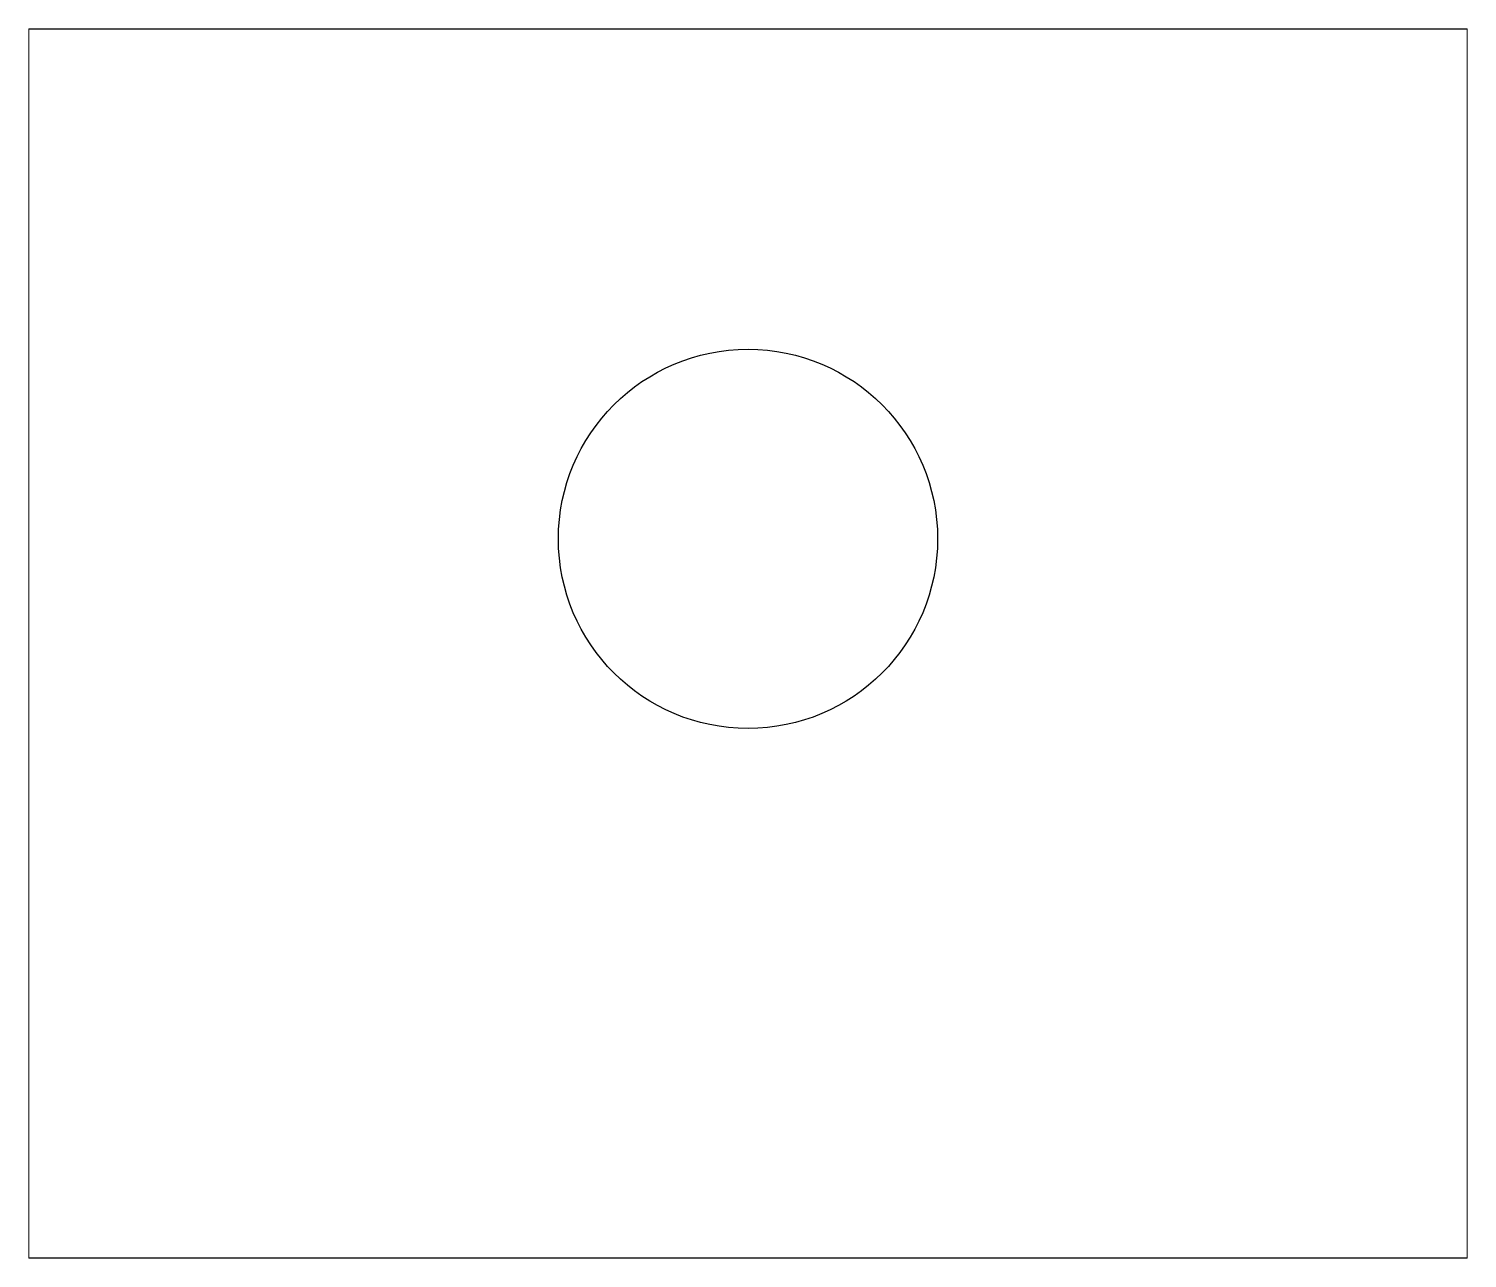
# Paper-space layout 'Layout1' of a CAD drawing. Header units: millimetres. Extents: x 14 to 243, y 0 to 195.
# The model-space entities are those that its viewports show. They can reach past a viewport. Long polylines and large blocks are cut down to what shows.
import ezdxf

# ---------------------------------------------------------------- set-up
doc = ezdxf.new("R2010")
doc.units = ezdxf.units.MM
doc.header["$LTSCALE"] = 10
doc.layers.add('BOLTS', color=6, linetype='Continuous')
doc.layers.add('MEMBERS', color=5, linetype='Continuous')

msp = doc.modelspace()

# ---------------------------------------------------------------- linework, layer by layer
at = {"layer": 'BOLTS', "color": 4, "linetype": 'Continuous'}
msp.add_circle((55, 8), 14.5, dxfattribs=at)
at = {"layer": 'MEMBERS', "color": 3, "linetype": 'Continuous'}
for p, q in [((0, -47), (0, 47)), ((0, 47), (110, 47)), ((110, 47), (110, -47)), ((110, -47), (0, -47))]:
    msp.add_line(p, q, dxfattribs=at)

psp = doc.layouts.get("Layout1")

# ---------------------------------------------------------------- viewports
at = {"layer": '0'}
psp.add_viewport(center=(128.5, 97.5), size=(228.19, 195), view_center_point=(55, 0), view_height=94, dxfattribs=at)

doc.saveas('drawing.dxf')
